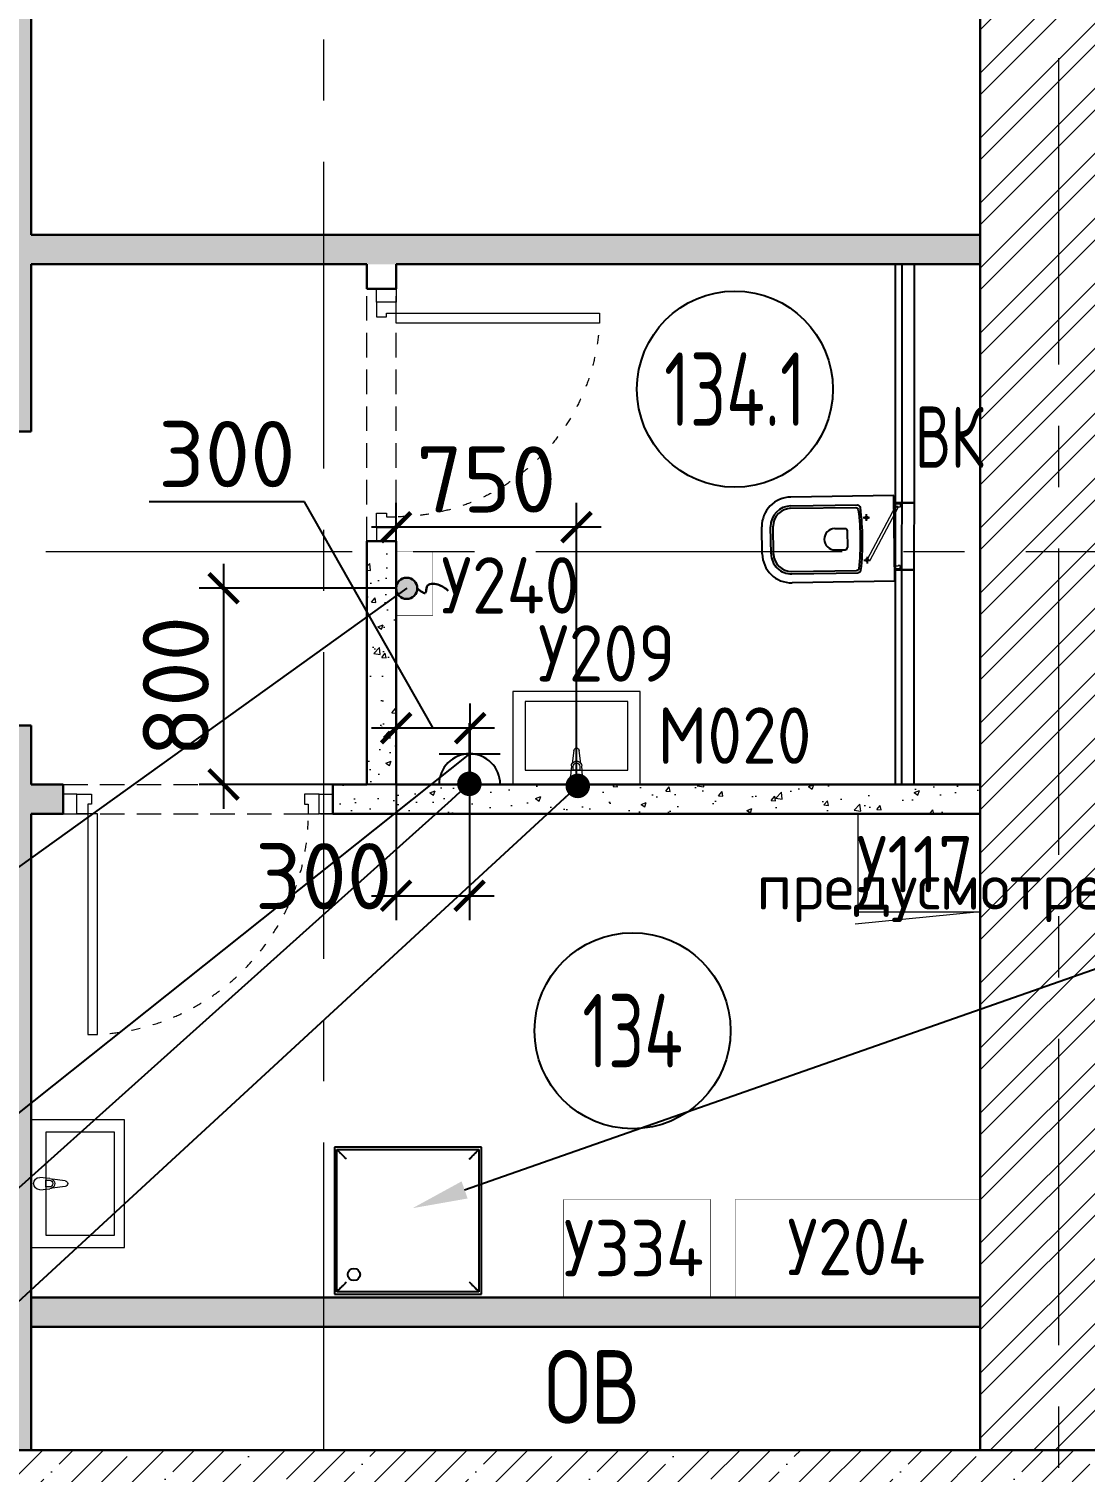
# Model space of a CAD drawing. Header units: millimetres. Extents: x -8417289 to 9420486, y 0 to 166066.
# Drawn here: x -204436 to -200126, y 82596 to 88483 of the extents above; entities that cross this region are included whole.
import ezdxf
from ezdxf import colors
from ezdxf.entities.mleader import LeaderData, LeaderLine
from ezdxf.enums import TextEntityAlignment as Align
from ezdxf.math import Vec2, Vec3

# ---------------------------------------------------------------- set-up
doc = ezdxf.new("R2010")
doc.units = ezdxf.units.MM
doc.header["$MEASUREMENT"] = 0
doc.set_wipeout_variables(frame=1)
doc.header["$PDMODE"] = 3
doc.header["$PDSIZE"] = -4
for name, pattern in [('ACAD_ISO03W100', [30, 12, -18]), ('ADSK_Штриховая_ш2 п1', [3, 2, -1]), ('CENTER', [2, 1.25, -0.25, 0.25, -0.25])]:
    doc.linetypes.add(name, pattern=pattern)
doc.layers.get('0').update_dxf_attribs({"color": 250, "lineweight": 9})
doc.layers.get('Defpoints').update_dxf_attribs({"color": 6})
for name, color, linetype, lineweight in [('_АР ТЕКСТ', 250, 'Continuous', 25), ('АР_Двери', 175, 'Continuous', 18), ('АР_Маркер экспликации', 239, 'Continuous', 13), ('АР_Номер помещения', 1, 'Continuous', 25), ('АР_Оси', 195, 'Continuous', 9), ('АР_Перегородки газоблок', 165, 'Continuous', 30), ('АР_Перегородки газоблок_Штрих', 165, 'Continuous', 5), ('АР_Сущ Несущая стена', 216, 'Continuous', 30), ('АР_тонкая линия', 250, 'Continuous', 0), ('АР_Штриховка кирпич', 250, 'Continuous', 9), ('АР_Штриховка монолит', 250, 'Continuous', 9), ('ТХ_мебель передв', 250, 'Continuous', 13), ('ТХ_ОСНОВНОЙ', 103, 'Continuous', 25)]:
    doc.layers.add(name, color=color, linetype=linetype, lineweight=lineweight)
for name, color, linetype in [('АР_Отверстия', 251, 'Continuous'), ('ТХ_ВК_раковины_поз', 5, 'Continuous'), ('ТХ_мебель передв_поз', 251, 'Continuous'), ('ТХ_обор_бытовое', 14, 'Continuous'), ('ТХ_обор_бытовое_поз', 14, 'Continuous'), ('ТХ_привязки ЭО', 96, 'Continuous'), ('ТХ_привязки_ВК', 174, 'Continuous'), ('ТХ_привязки_ЭО', 96, 'Continuous'), ('ТХ_примечание', 40, 'Continuous'), ('ТХ_розетки ЭО', 86, 'Continuous'), ('ТХ_сантехника', 253, 'Continuous')]:
    doc.layers.add(name, color=color, linetype=linetype)
doc.styles.add('GOST 2.304', font='CS_Gost2304.shx')
doc.styles.add('gost_A', font='CS_Gost2304.shx', dxfattribs={"width": 0.71})
doc.styles.add('ICOCPEUR', font='isocpeur.TTF')
doc.styles.add('ISOCPEUR', font='isocpeur.TTF')
doc.styles.add('ISOCPEUR_1', font='isocpeur.TTF', dxfattribs={"width": 0.9, "height": 250})
doc.dimstyles.new('R_100', dxfattribs={"dimtxt": 270, "dimasz": 120, "dimexe": 100, "dimexo": 0, "dimgap": 60, "dimtad": 1, "dimdec": 0, "dimrnd": 50, "dimzin": 0, "dimdsep": 46, "dimtxsty": 'ISOCPEUR', "dimblk": 'ARCHTICK', "dimcen": 0, "dimdle": 100, "dimclrd": 256, "dimclre": 256, "dimclrt": 256, "dimadec": 0, "dimazin": 0, "dimtfac": 2, "dimtdec": 0, "dimtofl": 0, "dimtmove": 1, "dimatfit": 3, "dimfxl": 1, "dimtvp": 3, "dimtolj": 1, "dimtzin": 0, "dimarcsym": 0})
pattern_1 = [(50, (0, 0), (215.17805, -18.82564), [22.5, -247.5]), (355, (0, 0), (-41.6254, 225.65764), [18, -198]), (100.45144, (17.93, -1.57), (173.55265, 206.832), [19.12206, -210.34263]), (46.1842, (0, 60), (320.1724, -49.65578), [33.75, -371.25]), (96.63564, (26.68, 55.86), (280.3986, 292.2356), [28.6831, -315.51413]), (351.18416, (0, 60), (280.3986, 292.2356), [27, -297]), (21, (30, 45), (179.07212, -120.78567), [22.5, -247.5]), (326, (30, 45), (72.9946, 217.54501), [18, -198]), (71.45144, (44.92, 34.93), (252.06671, 96.75935), [19.12206, -210.34263]), (37.5, (0, 0), (3.647957, 99.868156), [0, -195.6, 0, -201, 0, -198.75]), (7.5, (0, 0), (78.92086, 118.323514), [0, -114.6, 0, -191.1, 0, -75.75]), (327.5, (-66.9, 0), (160.14673, -6.766462), [0, -75, 0, -234, 0, -310.5]), (317.5, (-96.9, 0), (174.95585, 30.031495), [0, -97.5, 0, -155.4, 0, -220.5])]

# ---------------------------------------------------------------- blocks, each defined once
blk = doc.blocks.new('*U1015')
blk.add_lwpolyline([(-100, 80), (-100, 910), (-140, 910), (-140, 80)], close=True)
for points in [[(-1030, 0), (-1030, 80), (-975, 80), (-975, 0), (-1030, 0)], [(-975, 80), (-975, 0), (-915, 0), (-915, 40), (-930, 40), (-930, 80), (-975, 80)], [(-55, 80), (-55, 0), (-115, 0), (-115, 40), (-100, 40), (-100, 80), (-55, 80)], [(0, 0), (0, 80), (-55, 80), (-55, 0), (0, 0)]]:
    blk.add_lwpolyline(points)
at = {"linetype": 'ACAD_ISO03W100', "ltscale": 3}
blk.add_arc((-100, 80), 830, 90, 180, dxfattribs=at)
blk = doc.blocks.new('*U13')
blk.add_lwpolyline([(-100, 80), (-100, 980), (-140, 980), (-140, 80)], close=True)
for points in [[(-1100, 0), (-1100, 80), (-1045, 80), (-1045, 0), (-1100, 0)], [(-1045, 80), (-1045, 0), (-985, 0), (-985, 40), (-1000, 40), (-1000, 80), (-1045, 80)], [(-55, 80), (-55, 0), (-115, 0), (-115, 40), (-100, 40), (-100, 80), (-55, 80)], [(0, 0), (0, 80), (-55, 80), (-55, 0), (0, 0)]]:
    blk.add_lwpolyline(points)
at = {"linetype": 'ACAD_ISO03W100', "ltscale": 3}
blk.add_arc((-100, 80), 900, 90, 180, dxfattribs=at)
blk = doc.blocks.new('унитаз поликлиники')
for p, q in [((0, 175), (0, -175)), ((0, 175), (420, 175)), ((420, 138.7), (149.6, 138.7)), ((420, 129), (156.8, 128.7)), ((125.6, 86.7), (99.5, 86.7)), ((112.4, 73.1), (112.4, 100.2)), ((191.9, -33.7), (191.9, 33.7)), ((242.4, 43.7), (201.9, 43.7)), ((494, 57.1), (494, -57.1)), ((504, 55), (504, -55)), ((540, 55), (540, -55)), ((242.4, -43.7), (201.9, -43.7)), ((125.5, -86.5), (99.4, -86.5)), ((112.3, -73), (112.3, -100.1)), ((0, -175), (420, -175)), ((420, -139), (147.9, -138.7)), ((420, -129), (155.2, -128.7))]:
    blk.add_line(p, q)
for centre, radius, start, end in [((420, 55), 120, 0, 90), ((420.5, 55.2), 83.5, 359.86187, 90.33349), ((420, 55), 74, 0, 90), ((242.4, 0), 43.7, 270, 90), ((420, -55), 120, 270, 0), ((420, -55), 84, 270, 0), ((420, -55), 74, 270, 358.40182)]:
    blk.add_arc(centre, radius, start, end)
at = {"extrusion": (0, 0, -1)}
for centre, major_axis, ratio, start_param, end_param in [((1158.1, 0), (-731, -726.4), 0.993775, 0.659849, 0.910919), ((984.1, 0), (-23.4, -941.4), 0.89728, 1.422258, 1.677847), ((149.5, 127.3), (-5.6, -10.5), 0.821373, 1.269211, 2.570669), ((154.4, 119.8), (-5.61, -7.72), 0.798093, 1.232924, 2.686723), ((112.4, 86.8), (3.55, 3.55), 1, 5.504025, 11.78721), ((201.9, -33.5), (4.12, -9.49), 0.964797, 0.42926, 1.943413), ((147.9, -127.5), (5.4, -10.4), 0.836443, 0.56114, 1.877577), ((155.2, -117.5), (5.3, -10.4), 0.842984, 0.549902, 1.8819)]:
    blk.add_ellipse(centre, major_axis=major_axis, ratio=ratio, start_param=start_param, end_param=end_param, dxfattribs=at)
for centre, major_axis, ratio, start_param, end_param in [((201.9, 33.5), (4.12, 9.49), 0.964797, 0.42926, 1.943413), ((112.3, -86.6), (3.54, -3.55), 1, 5.504025, 11.78721)]:
    blk.add_ellipse(centre, major_axis=major_axis, ratio=ratio, start_param=start_param, end_param=end_param)
blk = doc.blocks.new('Из_буфера27431')
at = {"linetype": 'Continuous', "lineweight": 5}
for p, q in [((-138.5, 11.1), (-85.6, 17.7)), ((-138.5, 11.1), (-85.6, 17.7)), ((-76.1, 21), (-34.1, 25)), ((-76.1, 21), (-34.1, 25)), ((-59, 13.6), (-73.9, 13.6)), ((-59, 13.6), (-73.9, 13.6)), ((-59, -13.6), (-59, 13.6)), ((-59, -13.6), (-59, 13.6)), ((-85.6, -17.7), (-138.5, -11.1)), ((-85.6, -17.7), (-138.5, -11.1)), ((-34.1, -25), (-76.1, -21)), ((-34.1, -25), (-76.1, -21)), ((-73.9, -13.6), (-59, -13.6)), ((-73.9, -13.6), (-59, -13.6))]:
    blk.add_line(p, q, dxfattribs=at)
for points in [[(0, -260), (-380, -260), (-380, 260), (0, 260)], [(-59, -210), (-339.1, -210), (-339.1, 210), (-59, 210)], [(-59, -210), (-339.1, -210), (-339.1, 210), (-59, 210)]]:
    blk.add_lwpolyline(points, close=True, dxfattribs=at)
for centre, radius, start, end in [((-137.1, 0), 11.2, 97.13892, 262.86108), ((-137.1, 0), 11.2, 97.13892, 262.86108), ((-74.2, 0), 21.1, 122.77103, 237.22897), ((-74.2, 0), 21.1, 122.77103, 237.22897), ((-73.9, 0), 13.6, 90, 270), ((-73.9, 0), 13.6, 90, 270), ((-74.2, 0), 21.1, 95.16961, 122.77103), ((-74.2, 0), 21.1, 95.16961, 122.77103), ((-34.1, 0), 25, 270, 90), ((-34.1, 0), 25, 270, 90), ((-74.2, 0), 21.1, 237.22897, 264.83039), ((-74.2, 0), 21.1, 237.22897, 264.83039)]:
    blk.add_arc(centre, radius, start, end, dxfattribs=at)
blk = doc.blocks.new('Из_буфера30949')
for p, q in [((-600, 0), (-600, 600)), ((-600, 600), (0, 600)), ((-590, 590), (-590, 10)), ((-10, 590), (-590, 590)), ((-10, 10), (-10, 590)), ((0, 600), (0, 0)), ((0, 0), (-600, 0)), ((-590, 10), (-10, 10))]:
    blk.add_line(p, q)
for start, end in [(90, 270), (270, 90)]:
    blk.add_arc((-80, 80), 25, start, end)
for points, knots in [([(-550, 550), (-553.5, 553.6), (-558.7, 558.7), (-565.4, 565.3), (-569.3, 569.3), (-572.2, 572.2), (-575.1, 575.1), (-577.7, 577.7), (-580.1, 580.1), (-582.3, 582.3), (-584.7, 584.7), (-587.1, 587.1), (-589.3, 589.3), (-590, 590), (-590, 590)], [0, 0, 0, 0, 0.166667, 0.25, 0.333333, 0.375, 0.416667, 0.5, 0.541667, 0.583333, 0.666667, 0.75, 0.833333, 1, 1, 1, 1]), ([(-50, 550), (-46.4, 553.5), (-41.3, 558.7), (-34.7, 565.4), (-30.7, 569.3), (-27.8, 572.2), (-24.9, 575.1), (-22.3, 577.7), (-19.9, 580.1), (-17.7, 582.3), (-15.3, 584.7), (-12.9, 587.1), (-10.7, 589.3), (-10, 590), (-10, 590)], [0, 0, 0, 0, 0.166667, 0.25, 0.333333, 0.375, 0.416667, 0.5, 0.541667, 0.583333, 0.666667, 0.75, 0.833333, 1, 1, 1, 1]), ([(-550, 50), (-553.6, 46.5), (-558.7, 41.3), (-565.3, 34.6), (-569.3, 30.7), (-572.2, 27.8), (-575.1, 24.9), (-577.7, 22.3), (-580.1, 19.9), (-582.3, 17.7), (-584.7, 15.3), (-587.1, 12.9), (-589.3, 10.7), (-590, 10), (-590, 10)], [0, 0, 0, 0, 0.166667, 0.25, 0.333333, 0.375, 0.416667, 0.5, 0.541667, 0.583333, 0.666667, 0.75, 0.833333, 1, 1, 1, 1]), ([(-10, 10), (-10, 10), (-10.7, 10.7), (-12.9, 12.9), (-15.3, 15.3), (-17.7, 17.7), (-19.9, 19.9), (-22.3, 22.3), (-24.9, 24.9), (-27.8, 27.8), (-30.7, 30.7), (-34.6, 34.7), (-41.3, 41.3), (-46.5, 46.4), (-50, 50)], [-1, -1, -1, -1, -0.833333, -0.75, -0.666667, -0.583333, -0.541667, -0.5, -0.416667, -0.375, -0.333333, -0.25, -0.166667, 0, 0, 0, 0])]:
    blk.add_open_spline(points, degree=3, knots=knots)
blk = doc.blocks.new('*U905')
at = {"layer": 'АР_Номер помещения', "color": 7}
blk.add_circle((-16973, 1999.7), 400, dxfattribs=at)
at = {"color": 7, "style": 'ISOCPEUR', "width": 0.7, "flags": 1}
blk.add_attdef('КАТЕГОРИЯ', (-499.2, -2092.2), '', height=250, dxfattribs=at)
at = {"layer": 'АР_Номер помещения', "color": 7, "style": 'ISOCPEUR', "width": 0.7}
blk.add_attdef('НОМЕР_ПОМЕЩЕНИЯ', text='', height=300, dxfattribs=at).set_placement((-16973, 1999.7), align=Align.MIDDLE_CENTER)
blk = doc.blocks.new('*U906')
at = {"layer": 'АР_Номер помещения', "color": 7}
blk.add_circle((-17740.8, 1624.8), 400, dxfattribs=at)
at = {"color": 7, "style": 'ISOCPEUR', "width": 0.7, "flags": 1}
blk.add_attdef('КАТЕГОРИЯ', (-499.2, -2092.2), '', height=250, dxfattribs=at)
at = {"layer": 'АР_Номер помещения', "color": 7, "style": 'ISOCPEUR', "width": 0.7}
blk.add_attdef('НОМЕР_ПОМЕЩЕНИЯ', text='', height=300, dxfattribs=at).set_placement((-17740.8, 1624.8), align=Align.MIDDLE_CENTER)
blk = doc.blocks.new('_DotSmall')
at = {"color": 0, "linetype": 'ByBlock', "const_width": 0.5}
blk.add_lwpolyline([(-0.0625, 0, 1), (0.0625, 0, 1)], format="xyb", close=True, dxfattribs=at)
blk = doc.blocks.new('*U1496')
at = {"color": 7}
blk.add_wipeout([(-565, 60), (445, 60), (445, -218), (-565, -218)], dxfattribs=at)
for p, q in [((-530, 60), (-565, 60)), ((-550, 60), (-550, -10)), ((-550, -10), (-550, 60)), ((-510, 60), (-530, 60)), ((-510, 20), (-510, 60)), ((-500, 20), (-510, 20)), ((-500, -10), (-500, 20)), ((380, -10), (380, 20)), ((380, 20), (390, 20)), ((390, 20), (390, 60)), ((390, 60), (410, 60)), ((410, 60), (445, 60)), ((430, 60), (430, -10)), ((430, -10), (430, 60)), ((-565, -10), (-530, -10)), ((-530, -10), (-500, -10)), ((410, -10), (380, -10)), ((445, -10), (410, -10))]:
    blk.add_line(p, q)
at = {"lineweight": 30}
for p, q in [((-565, 60), (-565, -218)), ((445, 60), (445, -218))]:
    blk.add_line(p, q, dxfattribs=at)
blk.add_lwpolyline([(389, 60), (370, 25), (-424, 448), (-406, 483)], close=True)
blk = doc.blocks.new('У240')
at = {"layer": 'ТХ_обор_бытовое', "lineweight": 0, "ltscale": 100, "transparency": 33554687, "const_width": 2}
blk.add_lwpolyline([(259065, 2931.5), (259065, 3191.5), (259215, 3191.5), (259215, 2931.5)], close=True, dxfattribs=at)
blk = doc.blocks.new('Шкаф для ПУИ 500х400')
blk.add_line((400, 0), (450, -510))
blk.add_lwpolyline([(400, -500), (400, 0), (0, 0), (0, -500)], close=True)
blk = doc.blocks.new('У204-3')
at = {"layer": 'ТХ_мебель передв', "ltscale": 100, "const_width": 2}
blk.add_lwpolyline([(-241363, 82602.5), (-240363, 82602.5), (-240363, 82202.5), (-241363, 82202.5)], close=True, dxfattribs=at)
blk = doc.blocks.new('У334')
at = {"layer": 'ТХ_мебель передв', "const_width": 2}
blk.add_lwpolyline([(-178808.6, 137815.9), (-178208.6, 137815.9), (-178208.6, 137415.9), (-178808.6, 137415.9)], close=True, dxfattribs=at)
blk = doc.blocks.new('A$Cac6d02b9')
at = {"lineweight": 30}
h = blk.add_hatch(color=256, dxfattribs=at)
edge = h.paths.add_edge_path()
edge.add_arc((43.1, 43.1), 43.1, 0, 360)
blk.add_circle((43.1, 43.1), 43.1, dxfattribs=at)
blk.add_spline([(33.3, 212.6), (58.3, 170.6), (49.2, 125.1), (25.4, 120.5), (43.1, 86.2)], degree=3, dxfattribs=at)
blk = doc.blocks.new('_ArchTick')
at = {"color": 0, "linetype": 'ByBlock', "const_width": 0.15}
blk.add_lwpolyline([(-0.5, -0.5), (0.5, 0.5)], dxfattribs=at)
blk = doc.blocks.new('*D2780')
at = {"layer": 'Defpoints', "color": 0, "linetype": 'ByBlock', "lineweight": 13, "ltscale": 500, "transparency": 16777216}
for p in [(-202937.5, 86200.7), (-203641.7, 85400.7), (-202937.5, 85400.7)]:
    blk.add_point(p, dxfattribs=at)
at = {"layer": 'ТХ_привязки_ЭО', "linetype": 'ByBlock', "lineweight": -2, "ltscale": 500, "transparency": 16777216}
for p, q in [((-203641.7, 86300.7), (-203641.7, 85300.7)), ((-202937.5, 86200.7), (-203741.7, 86200.7)), ((-202937.5, 85400.7), (-203741.7, 85400.7))]:
    blk.add_line(p, q, dxfattribs=at)
at = {"layer": 'ТХ_привязки_ЭО', "linetype": 'ByBlock', "lineweight": -2, "ltscale": 500, "transparency": 16777216, "xscale": 120, "yscale": 120, "zscale": 120}
for p, rotation in [((-203641.7, 86200.7), 90), ((-203641.7, 85400.7), 270)]:
    blk.add_blockref('_ArchTick', p, dxfattribs=dict(at, rotation=rotation))
at = {"layer": 'ТХ_привязки_ЭО', "linetype": 'ByBlock', "lineweight": 13, "ltscale": 500, "transparency": 16777216, "insert": (-203836.7, 85800.7), "char_height": 270, "attachment_point": 5, "rotation": 90, "style": 'ISOCPEUR'}
blk.add_mtext('\\A1;800', dxfattribs=at)
blk = doc.blocks.new('*U3110')
at = {"color": 0, "linetype": 'ByBlock', "lineweight": -2}
for p, q in [((0, 2.5), (0, -2.5)), ((2.5, 2.5), (2.5, -2.5)), ((0, 0), (2.5, 0)), ((2.5, 0), (5, 0))]:
    blk.add_line(p, q, dxfattribs=at)
blk.add_arc((0, 0), 2.5, 270, 90, dxfattribs=at)
at = {"ltscale": 50, "style": 'gost_A', "width": 0.71}
blk.add_attdef('№GRUP', text='', height=2.5, dxfattribs=at).set_placement((5.14, 6.05), align=Align.MIDDLE_CENTER)
at = {"style": 'GOST 2.304', "width": 0.8, "flags": 1}
blk.add_attdef('MARKA', (-9.86, 4.54), '', height=2.5, dxfattribs=at)
blk = doc.blocks.new('*D2781')
at = {"layer": 'Defpoints', "color": 0, "linetype": 'ByBlock', "lineweight": 13, "ltscale": 500, "transparency": 16777216}
for p in [(-202637.5, 85588.2), (-202937.5, 85400.7), (-202637.5, 84946.8)]:
    blk.add_point(p, dxfattribs=at)
at = {"layer": 'ТХ_привязки_ЭО', "linetype": 'ByBlock', "lineweight": -2, "ltscale": 500, "transparency": 16777216}
for p, q in [((-202637.5, 85588.2), (-202637.5, 84846.8)), ((-202937.5, 85400.7), (-202937.5, 84846.8)), ((-203037.5, 84946.8), (-202537.5, 84946.8))]:
    blk.add_line(p, q, dxfattribs=at)
at = {"layer": 'ТХ_привязки_ЭО', "linetype": 'ByBlock', "lineweight": -2, "ltscale": 500, "transparency": 16777216, "xscale": 120, "yscale": 120, "zscale": 120, "rotation": 180}
blk.add_blockref('_ArchTick', (-202937.5, 84946.8), dxfattribs=at)
at = {"layer": 'ТХ_привязки_ЭО', "linetype": 'ByBlock', "lineweight": -2, "ltscale": 500, "transparency": 16777216, "xscale": 120, "yscale": 120, "zscale": 120}
blk.add_blockref('_ArchTick', (-202637.5, 84946.8), dxfattribs=at)
at = {"layer": 'ТХ_привязки_ЭО', "linetype": 'ByBlock', "lineweight": 13, "ltscale": 500, "transparency": 16777216, "insert": (-203233.8, 85026.4), "char_height": 270, "attachment_point": 5, "style": 'ISOCPEUR'}
blk.add_mtext('\\A1;300', dxfattribs=at)
blk = doc.blocks.new('_Dot')
at = {"color": 0, "linetype": 'ByBlock', "lineweight": -2}
blk.add_line((-0.5, 0), (-1, 0), dxfattribs=at)
at = {"color": 0, "linetype": 'ByBlock', "const_width": 0.5}
blk.add_lwpolyline([(-0.25, 0, 1), (0.25, 0, 1)], format="xyb", close=True, dxfattribs=at)
blk = doc.blocks.new('_None')
blk = doc.blocks.new('*D3386')
at = {"layer": 'Defpoints', "color": 0, "linetype": 'ByBlock', "lineweight": 13, "ltscale": 500, "transparency": 16777216}
for p in [(-202937.5, 86449.9), (-202937.5, 85400.7), (-202201.3, 85400.5)]:
    blk.add_point(p, dxfattribs=at)
at = {"layer": 'ТХ_привязки_ВК', "linetype": 'ByBlock', "lineweight": -2, "ltscale": 500, "transparency": 16777216}
for p, q in [((-202937.5, 85400.7), (-202937.5, 86549.9)), ((-202201.3, 85400.5), (-202201.3, 86549.9)), ((-202101.3, 86449.9), (-203037.5, 86449.9))]:
    blk.add_line(p, q, dxfattribs=at)
at = {"layer": 'ТХ_привязки_ВК', "linetype": 'ByBlock', "lineweight": -2, "ltscale": 500, "transparency": 16777216, "xscale": 120, "yscale": 120, "zscale": 120, "rotation": 180}
blk.add_blockref('_ArchTick', (-202937.5, 86449.9), dxfattribs=at)
at = {"layer": 'ТХ_привязки_ВК', "linetype": 'ByBlock', "lineweight": -2, "ltscale": 500, "transparency": 16777216, "xscale": 120, "yscale": 120, "zscale": 120}
blk.add_blockref('_ArchTick', (-202201.3, 86449.9), dxfattribs=at)
at = {"layer": 'ТХ_привязки_ВК', "linetype": 'ByBlock', "lineweight": 13, "ltscale": 500, "transparency": 16777216, "insert": (-202569.4, 86644.9), "char_height": 270, "attachment_point": 5, "style": 'ISOCPEUR'}
blk.add_mtext('\\A1;750', dxfattribs=at)
blk = doc.blocks.new('*D3390')
at = {"layer": 'Defpoints', "color": 0, "linetype": 'ByBlock', "lineweight": 13, "ltscale": 500, "transparency": 16777216}
for p in [(-202937.5, 85630.5), (-202937.5, 85400.7), (-202635.5, 85400.7)]:
    blk.add_point(p, dxfattribs=at)
at = {"layer": 'ТХ_привязки_ВК', "linetype": 'ByBlock', "lineweight": -2, "ltscale": 500, "transparency": 16777216}
for p, q in [((-203311.9, 86553.2), (-203944.9, 86553.2)), ((-202786.5, 85630.5), (-203311.9, 86553.2)), ((-202937.5, 85400.7), (-202937.5, 85730.5)), ((-202635.5, 85400.7), (-202635.5, 85730.5)), ((-202535.5, 85630.5), (-203037.5, 85630.5))]:
    blk.add_line(p, q, dxfattribs=at)
at = {"layer": 'ТХ_привязки_ВК', "linetype": 'ByBlock', "lineweight": -2, "ltscale": 500, "transparency": 16777216, "xscale": 120, "yscale": 120, "zscale": 120, "rotation": 180}
blk.add_blockref('_ArchTick', (-202937.5, 85630.5), dxfattribs=at)
at = {"layer": 'ТХ_привязки_ВК', "linetype": 'ByBlock', "lineweight": -2, "ltscale": 500, "transparency": 16777216, "xscale": 120, "yscale": 120, "zscale": 120}
blk.add_blockref('_ArchTick', (-202635.5, 85630.5), dxfattribs=at)
at = {"layer": 'ТХ_привязки_ВК', "linetype": 'ByBlock', "lineweight": 13, "ltscale": 500, "transparency": 16777216, "insert": (-203628.4, 86748.2), "char_height": 270, "attachment_point": 5, "style": 'ISOCPEUR'}
blk.add_mtext('\\A1;300', dxfattribs=at)

msp = doc.modelspace()

# ---------------------------------------------------------------- hatches: boundary and pattern name
at = {"layer": 'АР_Перегородки газоблок_Штрих', "ltscale": 100}
h = msp.add_hatch(dxfattribs=at)
h.set_pattern_fill('AR-CONC', color=256, scale=30)
h.set_pattern_definition(pattern_1)
h.paths.add_polyline_path([(-204426.4, 91815.7), (-201957.5, 91815.7), (-201957.5, 91935.7), (-205778.8, 91935.7), (-205778.8, 91815.7), (-204546.4, 91815.7), (-204546.4, 86840.6), (-204426.4, 86840.6), (-204426.4, 87522.7), (-200554.9, 87522.7), (-200554, 87523.6), (-200554, 87642.7), (-204426.4, 87642.7)])
h = msp.add_hatch(dxfattribs=at)
h.set_pattern_fill('AR-CONC', color=256, scale=30)
h.set_pattern_definition(pattern_1)
h.paths.add_polyline_path([(-204296, 85400.7), (-204426.3, 85400.7), (-204426.4, 85640.6), (-204546.4, 85640.6), (-204546.3, 85400.7), (-208243.8, 85400.7), (-208243.8, 85762), (-208363.8, 85761.9), (-208363.8, 85280.7), (-204546.3, 85280.7), (-204546.3, 82685.7), (-204426.3, 82685.7), (-204426.3, 83273.1), (-204426.3, 83188.1), (-200554.5, 83188), (-200553.8, 83308.1), (-204426.6, 83308.1), (-204426.3, 85280.7), (-204296, 85280.7)])
at = {"layer": 'АР_Штриховка кирпич', "ltscale": 100}
h = msp.add_hatch(dxfattribs=at)
h.set_pattern_fill('ANSI32', color=256, scale=500)
h.set_pattern_definition([(45, (-1163480.52, 164822.8), (-132.58252, 132.58252), []), (45, (-1163392.13, 164822.8), (-132.58252, 132.58252), [])])
h.paths.add_polyline_path([(-198373.9, 91935.3), (-200554, 91935.7), (-200553.9, 82685.8), (-199913.9, 82685.6), (-199914, 91294.9), (-198373.9, 91296.1)])
at = {"layer": 'АР_Штриховка монолит', "ltscale": 100}
h = msp.add_hatch(dxfattribs=at)
h.set_pattern_fill('ANSI35', color=256, scale=700)
h.set_pattern_definition([(45, (-1150550.45, 130919.27), (-123.743687, 123.743687), []), (45, (-1150426.7, 130919.27), (-123.743687, 123.743687), [218.75, -43.75, 0, -43.75])])
h.paths.add_polyline_path([(-205353.9, 82485.7), (-198978.9, 82485.7), (-198978.9, 74660.8), (-198778.9, 74660.8), (-198778.9, 82485.7), (-197118.3, 82485.7), (-197118.3, 82685.7), (-205553.8, 82685.7), (-205553.9, 82485.7), (-205353.9, 82485.7)])

# ---------------------------------------------------------------- linework, layer by layer
at = {"layer": 'АР_Оси', "linetype": 'CENTER', "ltscale": 1000}
for p, q in [((-203233.8, 135939.9), (-203233.8, 80207.5)), ((-200233.9, 134363.2), (-200233.9, 78630.8)), ((-224367.6, 82685.7), (-140770.4, 82685.7))]:
    msp.add_line(p, q, dxfattribs=at)
at = {"layer": 'АР_Перегородки газоблок', "ltscale": 100}
for points in [[(-204426.4, 91815.7), (-204426.4, 87642.7)], [(-204426.4, 87642.7), (-200554, 87642.7)], [(-204426.4, 87522.7), (-204426.4, 86840.6)], [(-203057.5, 87522.7), (-204426.4, 87522.7)], [(-203057.5, 87422.7), (-203057.5, 87522.7)], [(-200554, 87522.7), (-202937.5, 87522.7)], [(-202937.5, 87522.7), (-202937.5, 87522.7)], [(-202937.5, 87522.7), (-202937.5, 87422.7)], [(-202937.5, 87422.7), (-203057.5, 87422.7)], [(-204426.4, 86840.6), (-204546.4, 86840.6)], [(-203057.5, 86392.8), (-202937.5, 86392.7)], [(-203057.5, 85400.7), (-203057.5, 86392.8)], [(-202937.5, 85400.7), (-202937.5, 86392.7)], [(-204546.4, 85640.6), (-204426.4, 85640.6)], [(-204426.4, 85640.6), (-204426.3, 85400.7)], [(-204296, 85400.7), (-204426.3, 85400.7)], [(-204296, 85280.7), (-204296, 85400.7)], [(-203196, 85280.7), (-203196, 85400.7)], [(-203057.5, 85400.7), (-203196, 85400.7)], [(-200554, 85400.7), (-202937.5, 85400.7)], [(-204426.3, 85280.7), (-204426.3, 83273.1)], [(-204296, 85280.7), (-204426.3, 85280.7)], [(-200554, 85280.7), (-203196, 85280.7)], [(-204426.3, 83308.1), (-200554, 83308.1)], [(-204426.3, 83273.1), (-204426.3, 82685.7)], [(-204426.3, 83188.1), (-200554, 83188.1)]]:
    msp.add_lwpolyline(points, dxfattribs=at)
at = {"layer": 'АР_Сущ Несущая стена', "ltscale": 100}
for p, q in [((-200554, 82685.7), (-200554, 91935.7)), ((-211914, 82685.7), (-197118.3, 82685.7))]:
    msp.add_line(p, q, dxfattribs=at)
at = {"layer": 'АР_тонкая линия', "linetype": 'ADSK_Штриховая_ш2 п1', "ltscale": 50}
for p, q in [((-203057.5, 86392.7), (-203057.2, 87522.7)), ((-202938, 86392.8), (-202937.5, 87522.8)), ((-204296.1, 85400.7), (-203166, 85400.5)), ((-204296, 85280.7), (-203166, 85280.3))]:
    msp.add_line(p, q, dxfattribs=at)

# ---------------------------------------------------------------- block references
at = {"layer": 'АР_Двери', "xscale": -1, "rotation": 270}
msp.add_blockref('*U1015', (-203017.5, 87422.7), dxfattribs=at)
at = {"layer": 'АР_Двери', "xscale": 0.2701273999331003, "yscale": 0.2701273999331003, "zscale": 0.2701273999331003, "rotation": 90.00228070609417}
msp.add_blockref('*U1496', (-200883.2, 86429.4), dxfattribs=at)
at = {"layer": 'АР_Двери', "rotation": 180}
msp.add_blockref('*U13', (-204296, 85360.7), dxfattribs=at)
at = {"layer": 'АР_Маркер экспликации', "color": 7}
ref = msp.add_blockref('*U905', (-184581.8, 85013.2), dxfattribs=at)
ref.add_attrib('НОМЕР_ПОМЕЩЕНИЯ', '134.1', dxfattribs={"layer": 'АР_Номер помещения', "color": 7, "height": 300, "style": 'ISOCPEUR', "width": 0.7}).set_placement((-201554.8, 87012.9), align=Align.MIDDLE_CENTER)
ref = msp.add_blockref('*U906', (-184231.7, 82771.3), dxfattribs=at)
ref.add_attrib('НОМЕР_ПОМЕЩЕНИЯ', '134', dxfattribs={"layer": 'АР_Номер помещения', "color": 7, "height": 300, "style": 'ISOCPEUR', "width": 0.7}).set_placement((-201972.5, 84396.1), align=Align.MIDDLE_CENTER)
at = {"layer": 'ТХ_мебель передв', "rotation": 270}
msp.add_blockref('Шкаф для ПУИ 500х400', (-200554, 85280.7), dxfattribs=at)
at = {"layer": 'ТХ_мебель передв'}
for name, p in [('У334', (-23445.5, -54107.9)), ('У204-3', (39809, 1105.5))]:
    msp.add_blockref(name, p, dxfattribs=at)
at = {"layer": 'ТХ_ОСНОВНОЙ'}
msp.add_blockref('У240', (-462002.5, 83159.1), dxfattribs=at)
at = {"layer": 'ТХ_розетки ЭО', "color": 1, "lineweight": 60, "ltscale": 100, "xscale": -1, "rotation": 270}
msp.add_blockref('A$Cac6d02b9', (-202937.5, 86157.6), dxfattribs=at)
at = {"layer": 'ТХ_розетки ЭО', "ltscale": 50, "xscale": 50, "yscale": 50, "zscale": 50, "rotation": 90}
msp.add_blockref('*U3110', (-202637.5, 85400.7), dxfattribs=at)
at = {"layer": 'ТХ_сантехника', "ltscale": 100, "xscale": -1}
for p, rotation in [((-202201.3, 85400.5), 90), ((-204426.2, 83772.6), 359.9839043377586)]:
    msp.add_blockref('Из_буфера27431', p, dxfattribs=dict(at, rotation=rotation))
at = {"layer": 'ТХ_сантехника', "ltscale": 75, "xscale": -1}
for p in [(-203189.6, 83321.8), (-203189.6, 83321.8), (-203189.6, 83321.7)]:
    msp.add_blockref('Из_буфера30949', p, dxfattribs=at)

# ---------------------------------------------------------------- texts
at = {"layer": 'АР_Отверстия', "ltscale": 100, "attachment_point": 5, "line_spacing_factor": 0.7, "style": 'ICOCPEUR'}
for s, insert, char_height in [('\\A1;{\\W0.7;ВК}', (-200680.2, 86817.2), 250), ('\\A1;{\\W0.8;ОВ}', (-202137.7, 82943.1), 300)]:
    msp.add_mtext(s, dxfattribs=dict(at, insert=insert, char_height=char_height))
at = {"layer": 'ТХ_ВК_раковины_поз', "style": 'ISOCPEUR_1', "width": 0.9}
msp.add_text('М020', height=230, dxfattribs=at).set_placement((-201871.1, 85485))
at = {"layer": 'ТХ_мебель передв_поз', "lineweight": 35, "style": 'ISOCPEUR_1', "width": 0.9}
for s, p in [('У117', (-201058.9, 84960.3)), ('У204', (-201342.1, 83398.8, -0.6))]:
    msp.add_text(s, height=230, dxfattribs=at).set_placement(p)
at = {"layer": 'ТХ_мебель передв_поз', "style": 'ISOCPEUR_1', "width": 0.9}
msp.add_text('У334', height=230, dxfattribs=at).set_placement((-202254, 83394.1))
at = {"layer": 'ТХ_обор_бытовое_поз', "style": 'ISOCPEUR_1', "width": 0.9}
for s, p in [('У240', (-202754.3, 86097.5)), ('У209', (-202359, 85820))]:
    msp.add_text(s, height=230, dxfattribs=at).set_placement(p)

# ---------------------------------------------------------------- dimensions: what is measured, and where the dimension line sits
at = {"layer": 'ТХ_привязки_ВК', "linetype": 'ByBlock', "lineweight": 13, "ltscale": 500}
dim = msp.add_linear_dim(base=(-202937.5, 85630.5), p1=(-202635.5, 85400.7), p2=(-202937.5, 85400.7), dimstyle='R_100', override={"dimpost": '\\X'}, dxfattribs=at)
dim.commit()
dim.dimension.update_dxf_attribs({"geometry": '*D3390', "text_midpoint": (-203371.9, 86553.2), "dimtype": 160})
dim = msp.add_linear_dim(base=(-202937.5, 86449.9), p1=(-202201.3, 85400.5), p2=(-202937.5, 85400.7), dimstyle='R_100', override={"dimpost": '\\X'}, dxfattribs=at)
dim.commit()
dim.dimension.update_dxf_attribs({"geometry": '*D3386', "text_midpoint": (-202569.4, 86644.9)})
at = {"layer": 'ТХ_привязки_ЭО', "linetype": 'ByBlock', "lineweight": 13, "ltscale": 500}
dim = msp.add_linear_dim(base=(-203641.7, 85400.7), p1=(-202937.5, 86200.7), p2=(-202937.5, 85400.7), angle=90, dimstyle='R_100', override={"dimpost": '\\X'}, dxfattribs=at)
dim.commit()
dim.dimension.update_dxf_attribs({"geometry": '*D2780', "text_midpoint": (-203836.7, 85800.7)})
dim = msp.add_linear_dim(base=(-202637.5, 84946.8), p1=(-202937.5, 85400.7), p2=(-202637.5, 85588.2), dimstyle='R_100', override={"dimpost": '\\X'}, dxfattribs=at)
dim.commit()
dim.dimension.update_dxf_attribs({"geometry": '*D2781', "text_midpoint": (-203233.8, 84831.4), "dimtype": 160})

# ---------------------------------------------------------------- leaders
at = {"layer": 'ТХ_привязки ЭО'}
ml = msp.add_multileader_mtext('Standard', dxfattribs=at)
ml.set_content('\\A1;{\\fArial|b0|i0|c204|p34;Кабель из стены на Н-1200 \\A0;мм от УЧП\\A1; (\\fArial|b0|i0|c0|p34;L-1\\fArial|b0|i0|c204|p34;,0м)\\Pдля подкл. электросушителя для рук \\A0;(поз. У240):\\P- 1,0 кВт/220В/1Ф}', color=256, style='ISOCPEUR')
ml.set_leader_properties()
ml.set_arrow_properties(name='NONE')
ml.build(insert=Vec2(0, 0))
ml.multileader.update_dxf_attribs({"text_left_attachment_type": 6, "text_right_attachment_type": 6, "dogleg_length": 0.36})
ctx = ml.context
ctx.base_point, ctx.char_height, ctx.landing_gap_size, ctx.plane_origin = Vec3(-232964.7, 69177.1), 200, 0, Vec3(-237018.6, 69205.2)
ctx.left_attachment, ctx.right_attachment = 6, 6
notes = []
notes.append((ctx, [(1, (1, 1, 0), (-226619.3, 69177.1), (-1, 0), 0.36, [(0, [(-202894.4, 86200.7)], 0, [])])]))
ctx.mtext.insert, ctx.mtext.width, ctx.mtext.flow_direction = Vec3(-232964.7, 69417.1), 6437.978, 5
ml = msp.add_multileader_mtext('Standard', dxfattribs=at)
ml.set_content('{\\fArial|b0|i0|c204|p34;Розетка на Н-1500мм от УЧП\\Pдля подкл. водонагревателя (поз. У209):\\P- 1х2кВт/220В/1Ф}', color=256, style='ISOCPEUR')
ml.set_leader_properties()
ml.set_arrow_properties(name='NONE')
ml.build(insert=Vec2(0, 0))
ml.multileader.update_dxf_attribs({"text_left_attachment_type": 6, "text_right_attachment_type": 6, "dogleg_length": 0.36})
ctx = ml.context
ctx.base_point, ctx.char_height, ctx.plane_origin = Vec3(-232966.7, 65593.2), 200, Vec3(-213987.7, 51657.7)
ctx.left_attachment, ctx.right_attachment = 6, 6
notes.append((ctx, [(1, (1, 1, 0), (-227700.4, 65593.2), (-1, 0), 0.36, [(2, [(-202637.5, 85525.7)], 0, [])])]))
ctx.mtext.insert, ctx.mtext.width, ctx.mtext.flow_direction = Vec3(-232964.7, 65833.2), 6885.487, 5
at = {"layer": 'ТХ_привязки_ВК'}
ml = msp.add_multileader_mtext('Standard', dxfattribs=at)
ml.set_content('{\\fArial|b0|i0|c204|p34;Водонагреватель накопительный, 50л (поз. У209) - учесть в ВК\\PВентили подвода хол. воды dy-15 на Н-1100 от УЧП.\\PВыпуск канализации для слива воды\\PПредусмотреть разводку от водонагревателя к мойке/раковине}', color=256, style='ISOCPEUR')
ml.set_leader_properties()
ml.set_arrow_properties(name='DOT')
ml.build(insert=Vec2(0, 0))
ml.multileader.update_dxf_attribs({"text_left_attachment_type": 6, "text_right_attachment_type": 6, "dogleg_length": 0.36, "arrow_head_size": 100})
ctx = ml.context
ctx.base_point, ctx.char_height, ctx.arrow_head_size, ctx.plane_origin = Vec3(-234300.4, 64432.7, 984), 200, 100, Vec3(-228564.1, 52424.4, 984)
ctx.left_attachment, ctx.right_attachment = 6, 6
notes.append((ctx, [(1, (1, 1, 0), (-226044.8, 64432.7, 984), (-1, 0), 2.36, [(1, [(-202638.6, 85403.3, 984)], 0, [])])]))
ctx.mtext.insert, ctx.mtext.width, ctx.mtext.defined_height, ctx.mtext.flow_direction = Vec3(-234298.4, 64691.5, 984), 8488.021, 3256.3, 5
ml = msp.add_multileader_mtext('Standard', dxfattribs=at)
ml.set_content('\\pxql,t3;{\\fArial|b0|i0|c204|p34;Вентили подвода хол. и гор. воды dy-15 на\\P\\fArial|b0|i0|c0|p34;h-\\fArial|b0|i0|c204|p34;5\\fArial|b0|i0|c0|p34;00\\fArial|b0|i0|c204|p34;мм\\fArial|b0|i0|c0|p34; \\fArial|b0|i0|c204|p34;от УЧП, \\A1;\\fArial|b0|i0|c0|p34;\\P\\ptz;\\A0;\\fArial|b0|i0|c204|p34;Выпуск канализации dy-50 на \\fArial|b0|i0|c0|p34;h-\\fArial|b0|i0|c204|p34;450мм\\fArial|b0|i0|c0|p34; \\fArial|b0|i0|c204|p34;от УЧП\\fArial|b0|i0|c0|p34; \\fArial|b0|i0|c204|p34;для подкл. раковины \\A1;(поз. М020) \\A0;\\P\\pt3;\\A1;-высота установки раковины на 800мм от УЧП }', color=256, style='ISOCPEUR')
ml.set_leader_properties()
ml.set_arrow_properties(name='DOT')
ml.build(insert=Vec2(0, 0))
ml.multileader.update_dxf_attribs({"text_left_attachment_type": 6, "text_right_attachment_type": 6, "dogleg_length": 0.36, "arrow_head_size": 100})
ctx = ml.context
ctx.base_point, ctx.char_height, ctx.arrow_head_size, ctx.plane_origin = Vec3(-232966.7, 62594), 200, 100, Vec3(-191690, 80755.1)
ctx.left_attachment, ctx.right_attachment = 6, 6
notes.append((ctx, [(1, (1, 1, 0), (-226951.3, 62594), (-1, 0), 0.36, [(1, [(-202196.3, 85394.7)], 0, [])])]))
ctx.mtext.insert, ctx.mtext.width, ctx.mtext.defined_height, ctx.mtext.flow_direction = Vec3(-232964.7, 62852.8), 6142.547, 3256.3, 5
at = {"layer": 'ТХ_примечание'}
ml = msp.add_multileader_mtext('Standard', dxfattribs=at)
ml.set_content('\\pxsm1,qc;{\\C256;предусмотреть поддон 600х600 в строительном исполнении}', color=7, style='ISOCPEUR')
ml.set_leader_properties(color=256, lineweight=25)
ml.build(insert=Vec2(0, 0))
ml.multileader.update_dxf_attribs({"text_left_attachment_type": 6, "text_right_attachment_type": 6, "dogleg_length": 150, "arrow_head_size": 225, "scale": 75})
ctx = ml.context
ctx.base_point, ctx.scale, ctx.char_height, ctx.arrow_head_size, ctx.landing_gap_size, ctx.plane_origin = Vec3(-199354.5, 84852.7, -0.6), 75, 187.5, 225, 150, Vec3(-173691.9, 70267.4, -0.6)
ctx.left_attachment, ctx.right_attachment, ctx.text_align_type = 6, 6, 1
notes.append((ctx, [(0, (1, 1, 0), (-199504.5, 84852.7, -0.6), (1, 0), 150, [(1, [(-202870.4, 83672.3, -0.6)], 0, [])])]))
ctx.mtext.insert, ctx.mtext.width, ctx.mtext.defined_height, ctx.mtext.alignment, ctx.mtext.line_spacing_factor, ctx.mtext.flow_direction = Vec3(-197892.8, 85077.7, -0.6), 2623.525, 2263.3, 2, 0.8, 5
for ctx, leaders in notes:
    for number, flags, end, landing, length, lines in leaders:
        leader = LeaderData()
        leader.index, (leader.has_last_leader_line, leader.has_dogleg_vector, leader.attachment_direction) = number, flags
        leader.last_leader_point, leader.dogleg_vector, leader.dogleg_length = Vec3(end), Vec3(landing), length
        for number, points, colour, breaks in lines:
            line = LeaderLine()
            line.index, line.vertices, line.color, line.breaks = number, Vec3.list(points), colors.encode_raw_color(colour), breaks
            leader.lines.append(line)
        ctx.leaders.append(leader)

# ---------------------------------------------------------------- next in the draw order: hatches: boundary and pattern name
at = {"layer": 'АР_Перегородки газоблок_Штрих', "ltscale": 100}
h = msp.add_hatch(dxfattribs=at)
h.set_pattern_fill('AR-CONC', color=256, scale=30)
h.set_pattern_definition(pattern_1)
h.paths.add_polyline_path([(-200554, 85400.7), (-202937.9, 85401), (-202937.5, 86422.6), (-202948.3, 86422.7), (-202938, 86422.7), (-202937.5, 86422.7), (-202938, 86422.7), (-202948.3, 86422.7), (-202937.5, 86422.7), (-203057.1, 86422.6), (-203057.9, 85400.9), (-203196, 85400.7), (-203196, 85280.7), (-200554, 85280.7)])

# ---------------------------------------------------------------- next in the draw order: linework, layer by layer
at = {"layer": 'АР_Оси', "linetype": 'CENTER', "ltscale": 1000}
msp.add_line((-224367.6, 86350.7), (-141189.2, 86350.7), dxfattribs=at)
at = {"layer": 'АР_Перегородки газоблок', "color": 0, "lineweight": 25, "ltscale": 100}
for points in [[(-200899.8, 85400.8), (-200899.1, 87522.7)], [(-200874.1, 87522.7), (-200874.8, 85400.8)], [(-200824.1, 87522.7), (-200824.8, 85400.8)]]:
    msp.add_lwpolyline(points, dxfattribs=at)

# ---------------------------------------------------------------- next in the draw order: block references
at = {"layer": 'ТХ_сантехника', "rotation": 180.8645356381789}
msp.add_blockref('унитаз поликлиники', (-200904.4, 86404.4), dxfattribs=at)

# ---------------------------------------------------------------- next in the draw order: leaders
at = {"layer": '_АР ТЕКСТ'}
ml = msp.add_multileader_mtext('Standard', dxfattribs=at)
ml.set_content('{\\W0.8;-2,550}', color=256, style='ISOCPEUR')
ml.set_leader_properties(color=256, linetype='Continuous', lineweight=-1)
ml.set_arrow_properties(name='DOTSMALL')
ml.build(insert=Vec2(0, 0))
ml.multileader.update_dxf_attribs({"has_text_frame": 1, "text_left_attachment_type": 4, "text_right_attachment_type": 4, "dogleg_length": 100, "arrow_head_size": 180})
ctx = ml.context
ctx.base_point, ctx.char_height, ctx.arrow_head_size, ctx.landing_gap_size, ctx.plane_origin = Vec3(-302775.8, 123943.3, -2), 250, 180, 50, Vec3(-302295.5, 121699.2, -2)
ctx.left_attachment, ctx.right_attachment = 4, 4
notes = []
notes.append((ctx, [(0, (0, 0, 0), (0, 0), (1, 0), 1, [])]))
ctx.mtext.insert, ctx.mtext.width, ctx.mtext.defined_height, ctx.mtext.line_spacing_style, ctx.mtext.flow_direction = Vec3(-302725.8, 124276.6, -2), 801.086, 330.7, 2, 5
ml = msp.add_multileader_mtext('Standard', dxfattribs=at)
ml.set_content('{\\W0.8;-2,550}', color=256, style='ISOCPEUR')
ml.set_leader_properties(color=256, linetype='Continuous', lineweight=-1)
ml.set_arrow_properties(name='DOTSMALL')
ml.build(insert=Vec2(0, 0))
ml.multileader.update_dxf_attribs({"has_text_frame": 1, "text_left_attachment_type": 4, "text_right_attachment_type": 4, "dogleg_length": 100, "arrow_head_size": 180})
ctx = ml.context
ctx.base_point, ctx.char_height, ctx.arrow_head_size, ctx.landing_gap_size, ctx.plane_origin = Vec3(-314736, 120073.3, -2), 250, 180, 50, Vec3(-314255.7, 117829.3, -2)
ctx.left_attachment, ctx.right_attachment = 4, 4
notes.append((ctx, [(0, (0, 0, 0), (0, 0), (1, 0), 1, [])]))
ctx.mtext.insert, ctx.mtext.width, ctx.mtext.defined_height, ctx.mtext.line_spacing_style, ctx.mtext.flow_direction = Vec3(-314686, 120406.6, -2), 801.086, 330.7, 2, 5
for ctx, leaders in notes:
    for number, flags, end, landing, length, lines in leaders:
        leader = LeaderData()
        leader.index, (leader.has_last_leader_line, leader.has_dogleg_vector, leader.attachment_direction) = number, flags
        leader.last_leader_point, leader.dogleg_vector, leader.dogleg_length = Vec3(end), Vec3(landing), length
        for number, points, colour, breaks in lines:
            line = LeaderLine()
            line.index, line.vertices, line.color, line.breaks = number, Vec3.list(points), colors.encode_raw_color(colour), breaks
            leader.lines.append(line)
        ctx.leaders.append(leader)

doc.saveas('drawing.dxf')
